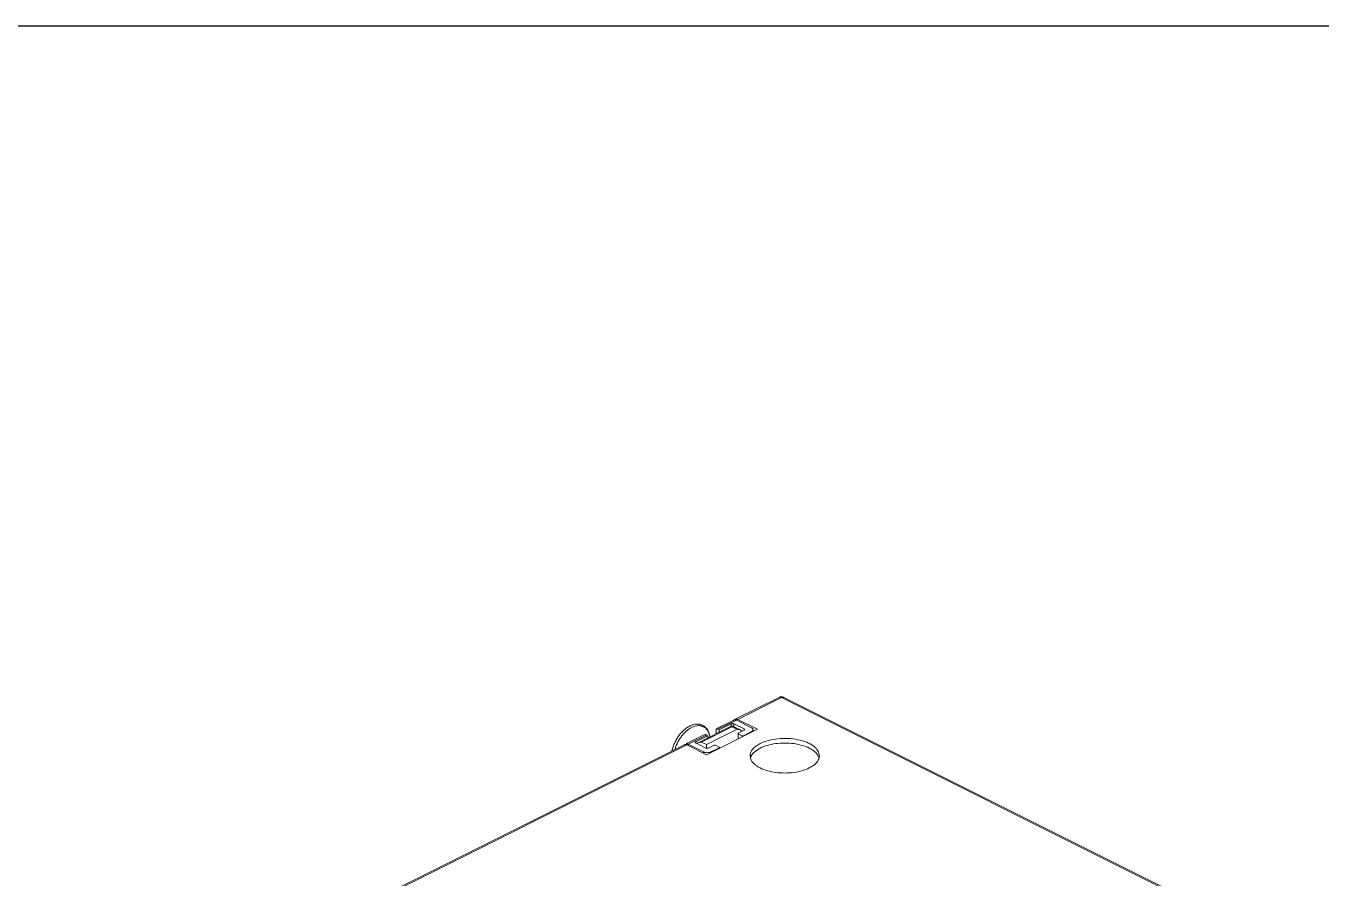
# Model space of a CAD drawing. Header units: millimetres. Extents: x 1177 to 4296, y 93 to 2298.
# Drawn here: x 2855 to 3576, y 1825 to 2298 of the extents above; entities that cross this region are included whole.
import ezdxf

# ---------------------------------------------------------------- set-up
doc = ezdxf.new("R2010")
doc.units = ezdxf.units.MM
doc.header["$LTSCALE"] = 0.1
doc.layers.get('0').update_dxf_attribs({"lineweight": 13})
doc.layers.add('图框', color=7, linetype='Continuous')

# ---------------------------------------------------------------- blocks, each defined once
blk = doc.blocks.new('A4-H')
at = {"layer": '图框'}
blk.add_lwpolyline([(0, 210.021), (297, 210.021), (297, 0), (0, 0)], close=True, dxfattribs=at)

msp = doc.modelspace()

# ---------------------------------------------------------------- linework, layer by layer
for p, q in [((3274.19, 1925.16), (3249.8, 1912.96)), ((3275.53, 1925.08), (3251.14, 1912.88)), ((3522.31, 1801.69), (3275.53, 1925.08)), ((3523.66, 1801.77), (3276.87, 1925.16)), ((3247.96, 1909.33), (3229.23, 1899.96)), ((3230.99, 1900.33), (3247.96, 1908.81)), ((3248.61, 1912.37), (3239.12, 1907.63)), ((3250.43, 1912.53), (3240.18, 1907.4)), ((3240.88, 1907.05), (3247.6, 1910.4)), ((3247.6, 1909.15), (3247.6, 1910.4)), ((3252.54, 1907.04), (3247.96, 1909.33)), ((3247.96, 1909.33), (3247.96, 1908.81)), ((3247.96, 1908.81), (3250.78, 1907.4)), ((3249.02, 1908.8), (3249.02, 1910.4)), ((3249.02, 1910.4), (3254.67, 1907.58)), ((3258.92, 1908.28), (3250.43, 1912.53)), ((3251.14, 1912.88), (3262.1, 1907.4)), ((3232.19, 1904.16), (3222.7, 1899.42)), ((3233.81, 1904.22), (3223.56, 1899.09)), ((3227.8, 1900.51), (3234.52, 1903.86)), ((3232.75, 1904.4), (3232.19, 1904.16)), ((3250.78, 1907.4), (3233.81, 1898.91)), ((3262.1, 1907.4), (3233.81, 1893.26)), ((3233.81, 1904.22), (3234.52, 1903.86)), ((3234.52, 1903.86), (3234.52, 1902.61)), ((3239.12, 1904.91), (3239.12, 1907.62)), ((3240.18, 1907.4), (3240.88, 1907.05)), ((3240.88, 1907.05), (3240.88, 1905.79)), ((3251.35, 1905.1), (3251.35, 1902.02)), ((3254.67, 1906.87), (3251.49, 1905.28)), ((3251.49, 1904.92), (3251.49, 1902.1)), ((3251.49, 1904.92), (3253.61, 1903.86)), ((3253.61, 1903.86), (3253.61, 1903.16)), ((3254.32, 1903.86), (3258.92, 1906.16)), ((3254.32, 1903.86), (3254.32, 1903.51)), ((3254.67, 1906.87), (3254.67, 1907.58)), ((3258.92, 1906.16), (3258.92, 1905.81)), ((3259.79, 1907.22), (3259.79, 1906.25)), ((3221.51, 1898.82), (2946.85, 1761.49)), ((3222.85, 1898.74), (2948.2, 1761.41)), ((3222.7, 1899.42), (3222.68, 1899.39)), ((3222.68, 1899.39), (3222.68, 1898.82)), ((3222.85, 1898.74), (3233.81, 1893.26)), ((3223.56, 1899.09), (3223.56, 1898.38)), ((3223.56, 1899.09), (3232.05, 1894.85)), ((3227.8, 1899.8), (3227.8, 1900.51)), ((3233.46, 1896.97), (3227.8, 1899.8)), ((3230.99, 1900.33), (3233.81, 1898.91)), ((3232.05, 1894.85), (3232.05, 1894.14)), ((3233.81, 1898.91), (3233.81, 1896.86)), ((3238.06, 1898.56), (3234.87, 1896.97)), ((3236.29, 1894.85), (3240.88, 1897.15)), ((3236.29, 1894.85), (3236.29, 1894.5)), ((3240.88, 1897.5), (3238.76, 1898.56)), ((3240.88, 1897.15), (3240.88, 1896.79)), ((3241.03, 1897.32), (3241.03, 1896.87))]:
    msp.add_line(p, q)
for centre, radius, start, end in [((3275.53, 1922.46), 3.02, 73.20441, 89.23985), ((3275.53, 1922.47), 3.01, 63.39241, 73.13493), ((3250.3, 1911.95), 1.13, 116.56099, 125.93566), ((3264.23, 1889.66), 6.27, 151.81679, 152.43832), ((3264.23, 1893.19), 6.26, 207.57332, 208.18286), ((3290.37, 1893.2), 6.27, 331.81677, 332.43832), ((3290.37, 1889.66), 6.26, 27.57332, 28.18288)]:
    msp.add_arc(centre, radius, start, end)
for points in [[(3274.19, 1925.16), (3274.61, 1925.37), (3275.1, 1925.49), (3275.57, 1925.48)], [(3249.64, 1912.87), (3249.57, 1912.82), (3249.5, 1912.76), (3249.44, 1912.69)]]:
    msp.add_open_spline(points, degree=3)
for points, knots in [([(3274.19, 1925.16), (3274.38, 1925.26), (3274.86, 1925.34), (3275.31, 1925.19), (3275.53, 1925.08)], [0, 0, 0, 0, 0.463901, 1, 1, 1, 1]), ([(3275.53, 1925.08), (3275.75, 1925.19), (3276.2, 1925.34), (3276.68, 1925.26), (3276.87, 1925.16)], [0, 0, 0, 0, 0.536067, 1, 1, 1, 1]), ([(3214.55, 1895.35), (3214.73, 1896.13), (3215.18, 1897.69), (3216.1, 1899.97), (3217.26, 1902.14), (3218.62, 1904.16), (3220.15, 1905.97), (3221.81, 1907.52), (3223.56, 1908.77), (3225.36, 1909.69), (3226.91, 1910.16), (3228.12, 1910.32), (3229, 1910.34), (3229.86, 1910.25), (3230.7, 1910.06), (3231.49, 1909.76), (3232.23, 1909.36), (3232.91, 1908.86), (3233.54, 1908.27), (3234.09, 1907.6), (3234.74, 1906.58), (3235.36, 1905.12), (3235.64, 1903.87), (3235.73, 1903.22)], [0, 0, 0, 0, 0.073213, 0.147938, 0.222975, 0.2971, 0.36916, 0.438174, 0.503437, 0.564624, 0.621879, 0.649256, 0.675935, 0.702063, 0.7278, 0.753317, 0.778786, 0.804384, 0.830279, 0.856642, 0.883625, 0.939911, 1, 1, 1, 1]), ([(3216.21, 1896.18), (3216.42, 1896.9), (3216.94, 1898.35), (3217.92, 1900.43), (3219.09, 1902.39), (3220.43, 1904.2), (3221.89, 1905.79), (3223.45, 1907.14), (3225.07, 1908.21), (3226.7, 1908.98), (3228.31, 1909.41), (3229.63, 1909.48), (3230.62, 1909.36), (3231.32, 1909.18), (3231.98, 1908.92), (3232.6, 1908.57), (3233.18, 1908.14), (3233.71, 1907.63), (3234.18, 1907.05), (3234.75, 1906.17), (3235.31, 1904.88), (3235.57, 1903.77), (3235.67, 1903.19)], [0, 0, 0, 0, 0.077214, 0.155343, 0.233151, 0.309414, 0.383, 0.452934, 0.518484, 0.579255, 0.635297, 0.687217, 0.712035, 0.73633, 0.760336, 0.784304, 0.808486, 0.833123, 0.85843, 0.884593, 0.939961, 1, 1, 1, 1]), ([(3247.6, 1910.4), (3247.7, 1910.46), (3247.94, 1910.53), (3248.31, 1910.56), (3248.68, 1910.53), (3248.91, 1910.46), (3249.02, 1910.4)], [0, 0, 0, 0, 0.235399, 0.5, 0.764601, 1, 1, 1, 1]), ([(3248.61, 1912.37), (3248.76, 1912.45), (3249.07, 1912.58), (3249.54, 1912.68), (3250.01, 1912.68), (3250.3, 1912.59), (3250.43, 1912.53)], [0, 0, 0, 0, 0.267737, 0.524175, 0.767741, 1, 1, 1, 1]), ([(3251.14, 1912.88), (3250.92, 1912.99), (3250.47, 1913.14), (3249.99, 1913.06), (3249.8, 1912.96)], [0, 0, 0, 0, 0.536105, 1, 1, 1, 1]), ([(3233.81, 1904.22), (3233.64, 1904.3), (3233.29, 1904.43), (3232.92, 1904.43), (3232.75, 1904.4)], [0, 0, 0, 0, 0.531178, 1, 1, 1, 1]), ([(3240.18, 1907.4), (3240, 1907.49), (3239.66, 1907.61), (3239.28, 1907.62), (3239.12, 1907.58)], [0, 0, 0, 0, 0.531178, 1, 1, 1, 1]), ([(3250.78, 1907.4), (3251.09, 1907.4), (3251.69, 1907.35), (3252.27, 1907.17), (3252.54, 1907.04)], [0, 0, 0, 0, 0.50405, 1, 1, 1, 1]), ([(3251.49, 1905.28), (3251.47, 1905.27), (3251.43, 1905.24), (3251.38, 1905.2), (3251.35, 1905.15), (3251.35, 1905.12), (3251.35, 1905.1)], [0, 0, 0, 0, 0.301881, 0.565479, 0.793524, 1, 1, 1, 1]), ([(3251.35, 1905.1), (3251.35, 1905.09), (3251.35, 1905.05), (3251.38, 1905), (3251.43, 1904.96), (3251.47, 1904.94), (3251.49, 1904.92)], [0, 0, 0, 0, 0.206476, 0.434521, 0.698119, 1, 1, 1, 1]), ([(3252.54, 1907.04), (3252.72, 1906.94), (3253.07, 1906.72), (3253.35, 1906.43), (3253.47, 1906.27)], [0, 0, 0, 0, 0.507951, 1, 1, 1, 1]), ([(3253.61, 1903.86), (3253.66, 1903.84), (3253.78, 1903.8), (3253.97, 1903.78), (3254.15, 1903.8), (3254.27, 1903.84), (3254.32, 1903.86)], [0, 0, 0, 0, 0.23537, 0.5, 0.76463, 1, 1, 1, 1]), ([(3254.67, 1907.58), (3254.72, 1907.55), (3254.8, 1907.51), (3254.89, 1907.42), (3254.95, 1907.33), (3254.97, 1907.26), (3254.97, 1907.22)], [0, 0, 0, 0, 0.302291, 0.565549, 0.793458, 1, 1, 1, 1]), ([(3254.97, 1907.22), (3254.97, 1907.19), (3254.95, 1907.12), (3254.89, 1907.02), (3254.8, 1906.94), (3254.72, 1906.89), (3254.67, 1906.87)], [0, 0, 0, 0, 0.206542, 0.434451, 0.697709, 1, 1, 1, 1]), ([(3259.79, 1907.22), (3259.79, 1907.32), (3259.75, 1907.53), (3259.57, 1907.82), (3259.28, 1908.08), (3259.05, 1908.22), (3258.92, 1908.28)], [0, 0, 0, 0, 0.206582, 0.434477, 0.697533, 1, 1, 1, 1]), ([(3258.92, 1906.16), (3259.05, 1906.23), (3259.28, 1906.37), (3259.57, 1906.63), (3259.75, 1906.91), (3259.79, 1907.12), (3259.79, 1907.22)], [0, 0, 0, 0, 0.302467, 0.565523, 0.793418, 1, 1, 1, 1]), ([(3296.55, 1892.73), (3296.55, 1893.2), (3296.4, 1894.19), (3295.75, 1895.6), (3294.7, 1896.93), (3292.71, 1898.65), (3289.34, 1900.41), (3284.54, 1901.79), (3279.15, 1902.44), (3273.61, 1902.31), (3268.38, 1901.41), (3265.13, 1900.25), (3263.69, 1899.53)], [0, 0, 0, 0, 0.038301, 0.078936, 0.123707, 0.173661, 0.289903, 0.425612, 0.573776, 0.725202, 0.870157, 1, 1, 1, 1]), ([(3222.85, 1898.74), (3222.63, 1898.85), (3222.18, 1899), (3221.7, 1898.92), (3221.51, 1898.82)], [0, 0, 0, 0, 0.536105, 1, 1, 1, 1]), ([(3223.56, 1899.09), (3223.45, 1899.15), (3223.25, 1899.25), (3223.01, 1899.35), (3222.86, 1899.4), (3222.79, 1899.42), (3222.74, 1899.42), (3222.71, 1899.42), (3222.7, 1899.42)], [0, 0, 0, 0, 0.414869, 0.71773, 0.826227, 0.907601, 0.96427, 1, 1, 1, 1]), ([(3227.51, 1900.15), (3227.51, 1900.19), (3227.53, 1900.26), (3227.59, 1900.35), (3227.68, 1900.44), (3227.76, 1900.48), (3227.8, 1900.51)], [0, 0, 0, 0, 0.206542, 0.434451, 0.697709, 1, 1, 1, 1]), ([(3227.8, 1899.8), (3227.76, 1899.82), (3227.68, 1899.87), (3227.59, 1899.95), (3227.53, 1900.05), (3227.51, 1900.12), (3227.51, 1900.15)], [0, 0, 0, 0, 0.302291, 0.565549, 0.793458, 1, 1, 1, 1]), ([(3229.23, 1899.96), (3229.1, 1899.9), (3228.84, 1899.74), (3228.62, 1899.55), (3228.51, 1899.44)], [0, 0, 0, 0, 0.5058, 1, 1, 1, 1]), ([(3230.99, 1900.33), (3230.68, 1900.33), (3230.08, 1900.28), (3229.5, 1900.1), (3229.23, 1899.96)], [0, 0, 0, 0, 0.504122, 1, 1, 1, 1]), ([(3232.05, 1894.85), (3232.19, 1894.78), (3232.51, 1894.65), (3233.22, 1894.46), (3234.17, 1894.37), (3235.12, 1894.46), (3235.82, 1894.65), (3236.14, 1894.78), (3236.29, 1894.85)], [0, 0, 0, 0, 0.112572, 0.235644, 0.5, 0.764356, 0.887428, 1, 1, 1, 1]), ([(3234.87, 1896.97), (3234.77, 1896.92), (3234.54, 1896.85), (3234.17, 1896.81), (3233.8, 1896.85), (3233.56, 1896.92), (3233.46, 1896.97)], [0, 0, 0, 0, 0.235399, 0.5, 0.764601, 1, 1, 1, 1]), ([(3238.76, 1898.56), (3238.71, 1898.59), (3238.6, 1898.62), (3238.41, 1898.64), (3238.22, 1898.62), (3238.11, 1898.59), (3238.06, 1898.56)], [0, 0, 0, 0, 0.23537, 0.5, 0.76463, 1, 1, 1, 1]), ([(3241.03, 1897.32), (3241.03, 1897.34), (3241.02, 1897.38), (3240.99, 1897.42), (3240.95, 1897.47), (3240.91, 1897.49), (3240.88, 1897.5)], [0, 0, 0, 0, 0.206476, 0.434521, 0.698119, 1, 1, 1, 1]), ([(3240.88, 1897.15), (3240.91, 1897.16), (3240.95, 1897.18), (3240.99, 1897.22), (3241.02, 1897.27), (3241.03, 1897.31), (3241.03, 1897.32)], [0, 0, 0, 0, 0.301881, 0.565479, 0.793524, 1, 1, 1, 1]), ([(3263.69, 1899.53), (3262.85, 1899.12), (3261.34, 1898.22), (3259.51, 1896.56), (3258.33, 1894.72), (3258.05, 1893.37), (3258.05, 1892.73)], [0, 0, 0, 0, 0.302467, 0.565523, 0.793419, 1, 1, 1, 1]), ([(3263.69, 1896.94), (3262.6, 1896.39), (3260.69, 1895.21), (3259.18, 1893.51), (3258.71, 1892.62)], [0, 0, 0, 0, 0.547766, 1, 1, 1, 1]), ([(3295.9, 1892.62), (3295.42, 1893.51), (3294.34, 1894.73), (3292.55, 1896.05), (3290.24, 1897.35), (3286.81, 1898.62), (3282.21, 1899.55), (3277.3, 1899.86), (3272.39, 1899.55), (3267.8, 1898.62), (3264.96, 1897.57), (3263.69, 1896.94)], [0, 0, 0, 0, 0.086915, 0.137297, 0.192397, 0.315519, 0.452227, 0.596196, 0.740165, 0.876874, 1, 1, 1, 1]), ([(3258.05, 1892.73), (3258.05, 1892.32), (3258.16, 1891.47), (3258.48, 1890.68), (3258.68, 1890.3)], [0, 0, 0, 0, 0.488635, 1, 1, 1, 1]), ([(3258.68, 1892.56), (3258.63, 1892.47), (3258.45, 1892.11), (3258.31, 1891.73), (3258.23, 1891.44)], [0, 0, 0, 0, 0.256107, 1, 1, 1, 1]), ([(3258.71, 1890.24), (3259.18, 1889.35), (3260.26, 1888.13), (3262.05, 1886.81), (3264.36, 1885.51), (3267.8, 1884.24), (3272.39, 1883.31), (3277.3, 1883), (3282.21, 1883.31), (3286.8, 1884.23), (3289.64, 1885.28), (3290.91, 1885.92)], [0, 0, 0, 0, 0.086915, 0.137297, 0.192397, 0.315519, 0.452227, 0.596196, 0.740165, 0.876874, 1, 1, 1, 1]), ([(3290.91, 1885.92), (3292, 1886.47), (3293.91, 1887.64), (3295.42, 1889.35), (3295.89, 1890.24)], [0, 0, 0, 0, 0.547766, 1, 1, 1, 1]), ([(3295.93, 1890.3), (3296.13, 1890.68), (3296.44, 1891.47), (3296.55, 1892.32), (3296.55, 1892.73)], [0, 0, 0, 0, 0.511337, 1, 1, 1, 1]), ([(3296.37, 1891.44), (3296.35, 1891.53), (3296.23, 1891.92), (3296.07, 1892.29), (3295.93, 1892.56)], [0, 0, 0, 0, 0.244721, 1, 1, 1, 1])]:
    msp.add_open_spline(points, degree=3, knots=knots)

# ---------------------------------------------------------------- block references
at = {"layer": '图框', "xscale": 10.49907088195, "yscale": 10.49907088195, "zscale": 10.49907088195}
msp.add_blockref('A4-H', (1177.46, 93.43), dxfattribs=at)

doc.saveas('drawing.dxf')
